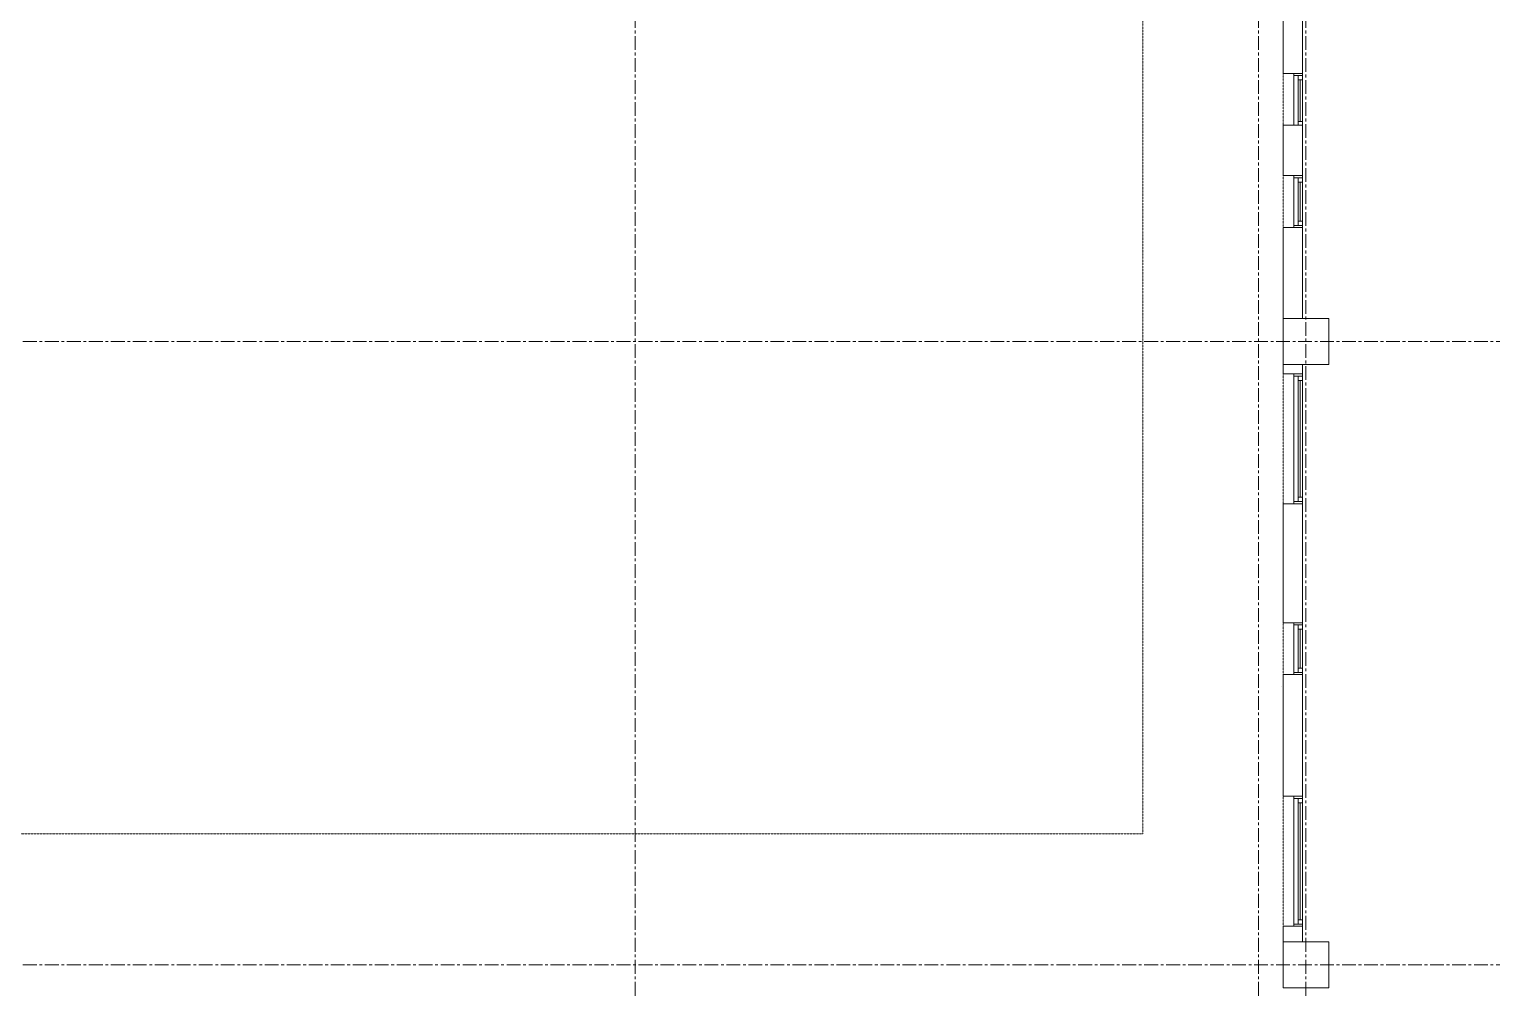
# Model space of a CAD drawing. Header units: millimetres. Extents: x 26027 to 581921, y 7230 to 233891.
# Drawn here: x 509799 to 526695, y 171420 to 182500 of the extents above; entities that cross this region are included whole.
import ezdxf

# ---------------------------------------------------------------- set-up
doc = ezdxf.new("R2010")
doc.units = ezdxf.units.MM
doc.header["$LTSCALE"] = 5
doc.linetypes.add('CENTER', pattern=[50.8, 31.75, -6.35, 6.35, -6.35])
doc.linetypes.add('HIDDEN2', pattern=[0.1875, 0.125, -0.0625])
for name, color, linetype, lineweight in [('Aluminum', 252, 'Continuous', 5), ('Proj', 252, 'HIDDEN2', 5), ('Structure', 252, 'Continuous', 5), ('Tiles', 252, 'Continuous', 5), ('Walls', 252, 'Continuous', 5)]:
    doc.layers.add(name, color=color, linetype=linetype, lineweight=lineweight)
doc.layers.add('axes', color=252, linetype='Continuous')

msp = doc.modelspace()

# ---------------------------------------------------------------- linework, layer by layer
at = {"layer": 'Aluminum'}
for p, q in [((524408.8, 181990.8, 0), (524408.8, 181390.8, 0)), ((524508.8, 181990.8, 0), (524508.8, 181390.8, 0)), ((524408.8, 181965.8, 0), (524508.8, 181965.8, 0)), ((524458.8, 181965.8, 0), (524458.8, 181390.8, 0)), ((524458.8, 181915.8, 0), (524508.8, 181915.8, 0)), ((524483.8, 181435.8, 0), (524483.8, 181915.8, 0)), ((524408.8, 181390.8, 0), (524508.8, 181390.8, 0)), ((524458.8, 181435.8, 0), (524508.8, 181435.8, 0)), ((524408.8, 180210.8, 0), (524408.8, 180810.8, 0)), ((524508.8, 180210.8, 0), (524508.8, 180810.8, 0)), ((524408.8, 180785.8, 0), (524508.8, 180785.8, 0)), ((524458.8, 180235.8, 0), (524458.8, 180785.8, 0)), ((524458.8, 180735.8, 0), (524508.8, 180735.8, 0)), ((524483.8, 180735.8, 0), (524483.8, 180285.8, 0)), ((524458.8, 180285.8, 0), (524508.8, 180285.8, 0)), ((524408.8, 180235.8, 0), (524508.8, 180235.8, 0)), ((524408.8, 178520.8, 0), (524408.8, 177020.8, 0)), ((524408.8, 178495.8, 0), (524508.8, 178495.8, 0)), ((524458.8, 178495.8, 0), (524458.8, 177045.8, 0)), ((524458.8, 178445.8, 0), (524508.8, 178445.8, 0)), ((524483.8, 177095.8, 0), (524483.8, 178445.8, 0)), ((524508.8, 178520.8, 0), (524508.8, 177020.8, 0)), ((524458.8, 177095.8, 0), (524508.8, 177095.8, 0)), ((524408.8, 177045.8, 0), (524508.8, 177045.8, 0)), ((524408.8, 175047.3, 0), (524408.8, 175647.3, 0)), ((524408.8, 175622.3, 0), (524508.8, 175622.3, 0)), ((524458.8, 175072.3, 0), (524458.8, 175622.3, 0)), ((524458.8, 175572.3, 0), (524508.8, 175572.3, 0)), ((524483.8, 175572.3, 0), (524483.8, 175122.3, 0)), ((524508.8, 175047.3, 0), (524508.8, 175647.3, 0)), ((524408.8, 175072.3, 0), (524508.8, 175072.3, 0)), ((524458.8, 175122.3, 0), (524508.8, 175122.3, 0)), ((524408.8, 173642.3, 0), (524408.8, 172142.3, 0)), ((524408.8, 173617.3, 0), (524508.8, 173617.3, 0)), ((524458.8, 173617.3, 0), (524458.8, 172167.3, 0)), ((524458.8, 173567.3, 0), (524508.8, 173567.3, 0)), ((524483.8, 172217.3, 0), (524483.8, 173567.3, 0)), ((524508.8, 173642.3, 0), (524508.8, 172142.3, 0)), ((524458.8, 172217.3, 0), (524508.8, 172217.3, 0)), ((524408.8, 172167.3, 0), (524508.8, 172167.3, 0))]:
    msp.add_line(p, q, dxfattribs=at)
at = {"layer": 'axes', "linetype": 'CENTER', "lineweight": 0}
for p, q in [((516798.8, 120285.6, 0), (516798.8, 205820.3, 0)), ((523998.8, 120285.6, 0), (523998.8, 205820.3, 0)), ((524548.8, 120285.6, 0), (524548.8, 205820.3, 0)), ((544175.8, 178895.3, 2.4), (461277.7, 178895.3, 2.4)), ((544175.8, 171695.3, 2.4), (461277.7, 171695.3, 2.4))]:
    msp.add_line(p, q, dxfattribs=at)
at = {"layer": 'Proj'}
for p, q in [((524283.8, 181390.8, 0), (524283.8, 181990.8, 0)), ((524283.8, 180810.8, 0), (524283.8, 180210.8, 0)), ((524283.8, 177020.8, 0), (524283.8, 178520.8, 0)), ((524283.8, 175647.3, 0), (524283.8, 175047.3, 0)), ((524283.8, 172142.3, 0), (524283.8, 173642.3, 0))]:
    msp.add_line(p, q, dxfattribs=at)
at = {"layer": 'Proj', "elevation": 2.4}
msp.add_lwpolyline([(522665.8, 184520.3), (522665.8, 173210.3), (481702.2, 173210.3), (481702.2, 184520.3)], close=True, dxfattribs=at)
at = {"layer": 'Structure', "elevation": 0}
for points in [[(524283.8, 178630.3), (524813.8, 178630.3), (524813.8, 179160.3), (524283.8, 179160.3)], [(524283.8, 171430.3), (524813.8, 171430.3), (524813.8, 171960.3), (524283.8, 171960.3)]]:
    msp.add_lwpolyline(points, close=True, dxfattribs=at)
at = {"layer": 'Tiles'}
msp.add_line((524271.7, 174907.3, 0), (524271.7, 174907.3, 0), dxfattribs=at)
at = {"layer": 'Walls'}
for p, q in [((524283.8, 181990.8, 0), (524283.8, 183680.8, 0)), ((524508.8, 181990.8, 0), (524508.8, 183680.8, 0)), ((524508.8, 181990.8, 0), (524283.8, 181990.8, 0)), ((524283.8, 180810.8, 0), (524283.8, 181390.8, 0)), ((524508.8, 181390.8), (524283.8, 181390.8)), ((524508.8, 180810.8, 0), (524508.8, 181390.8, 0)), ((524508.8, 180810.8, 0), (524283.8, 180810.8, 0)), ((524283.8, 179160.3, 0), (524283.8, 180210.8, 0)), ((524508.8, 180210.8, 0), (524283.8, 180210.8, 0)), ((524283.8, 180210.8, 0), (524283.8, 179160.3, 0)), ((524508.8, 179160.3, 0), (524508.8, 180210.8, 0)), ((524283.8, 178630.3, 0), (524283.8, 178520.8, 0)), ((524508.8, 178630.3, 0), (524508.8, 178520.8, 0)), ((524508.8, 178520.8, 0), (524283.8, 178520.8, 0)), ((524508.8, 177020.8, 0), (524283.8, 177020.8, 0)), ((524283.8, 175647.3, 0), (524283.8, 177020.8, 0)), ((524508.8, 175647.3, 0), (524508.8, 177020.8, 0)), ((524508.8, 175647.3, 0), (524283.8, 175647.3, 0)), ((524508.8, 175047.3, 0), (524283.8, 175047.3, 0)), ((524283.8, 175047.3, 0), (524283.8, 173642.3, 0)), ((524508.8, 173642.3, 0), (524508.8, 175047.3, 0)), ((524508.8, 173642.3, 0), (524283.8, 173642.3, 0)), ((524508.8, 172142.3, 0), (524283.8, 172142.3, 0)), ((524283.8, 171960.3, 0), (524283.8, 172142.3, 0)), ((524508.8, 171960.3, 0), (524508.8, 172142.3, 0))]:
    msp.add_line(p, q, dxfattribs=at)

doc.saveas('drawing.dxf')
